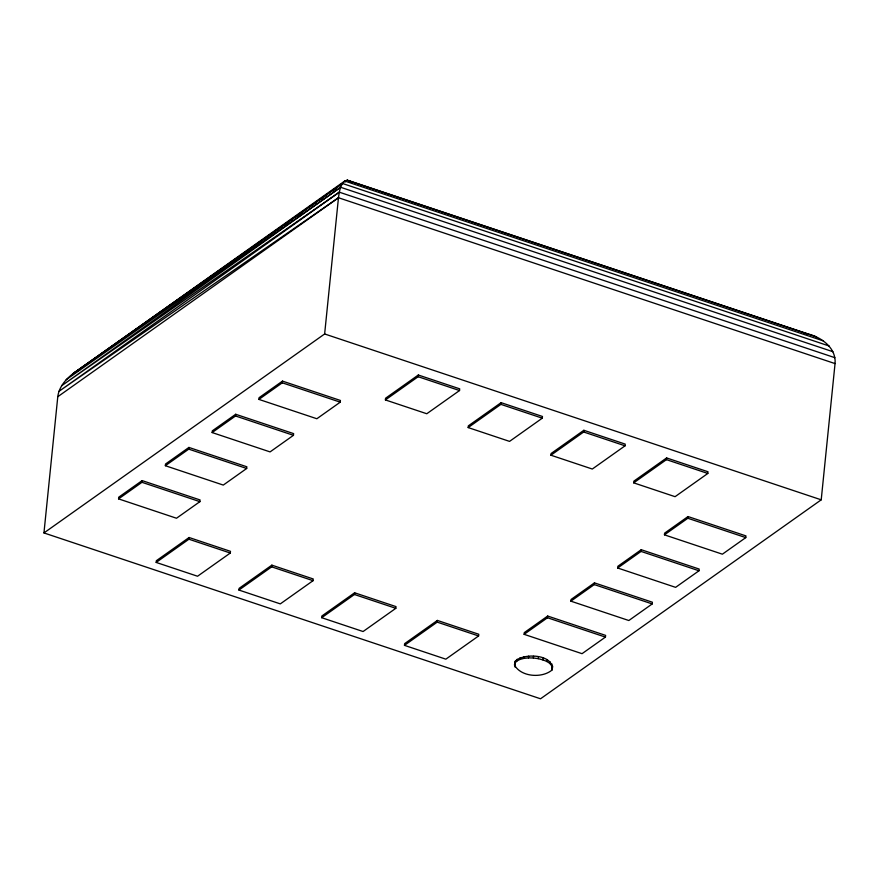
<?xml version="1.0" encoding="UTF-8"?>
<svg xmlns="http://www.w3.org/2000/svg" width="879" height="879" viewBox="0 0 879 879"><rect width="100%" height="100%" fill="white"/><g stroke="black" fill="none" stroke-linecap="round" stroke-linejoin="round"><path stroke-width="1.32" d="M43.95 532.938L57.783 396.715C58.959 386.98 65.749 379.212 73.254 373.465L344.722 181.03L347.315 180.217L807.757 333.866C821.436 337.184 836.412 347.93 835.05 363.587L821.217 499.821L540.53 698.783L43.95 532.938L324.637 333.965L338.47 197.742C339.338 191.897 340.03 185.194 344.722 181.03L823.436 340.92M118.577 498.887L118.742 497.184L142.134 480.604L200.071 499.953L199.896 501.656L176.503 518.236L118.577 498.887L141.958 482.307L142.134 480.604M165.351 465.716L165.527 464.024L188.919 447.433L246.845 466.782L246.68 468.485L223.288 485.076L165.351 465.716L188.743 449.136L188.919 447.433M156.176 562.428L156.341 560.725L189.095 537.508L230.474 551.331L230.298 553.034L197.555 576.239L156.176 562.428L188.919 539.212L189.095 537.508M212.136 432.556L212.311 430.853L235.693 414.273L293.63 433.622L293.454 435.325L270.073 451.905L212.136 432.556L235.528 415.976L235.693 414.273M238.934 590.062L239.11 588.359L271.853 565.153L313.232 578.964L313.067 580.667L280.313 603.884L238.934 590.062L271.688 566.856L271.853 565.153M258.909 399.396L259.085 397.693L282.478 381.112L340.415 400.461L340.239 402.164L316.847 418.745L258.909 399.396L282.302 382.815L282.478 381.112M321.703 617.706L321.868 616.003L354.622 592.787L396 606.609L395.825 608.312L363.082 631.529L321.703 617.706L354.446 594.49L354.622 592.787M385.398 399.934L385.573 398.231L418.316 375.014L459.695 388.837L459.53 390.54L426.776 413.745L385.398 399.934L418.151 376.717L418.316 375.014M404.461 645.351L404.637 643.648L437.379 620.431L478.758 634.253L478.594 635.956L445.84 659.173L404.461 645.351L437.204 622.134L437.379 620.431M468.166 427.568L468.331 425.865L501.085 402.659L542.464 416.47L542.288 418.173L509.545 441.39L468.166 427.568L500.909 404.362L501.085 402.659M514.501 665.029L515.281 661.173C523.488 652.712 554.869 654.108 551.924 670.117C541.969 678.456 520.873 676.973 514.501 665.029L515.281 661.173M515.193 667.282L514.676 663.326M515.105 662.876L516.962 660.964L517.138 659.261M516.962 660.964L519.95 659.437L520.126 657.734M524.115 634.33L524.28 632.627L547.672 616.047L605.609 635.396L605.433 637.099L582.041 653.679L524.115 634.33L547.496 617.75L547.672 616.047M519.95 659.437L523.862 658.393L524.038 656.69M523.862 658.393L528.433 657.899L528.598 656.195M550.924 455.212L551.1 453.509L583.843 430.292L625.222 444.115L625.057 445.818L592.303 469.034L550.924 455.212L583.667 431.996L583.843 430.292M528.433 657.899L533.344 657.986L533.52 656.283M552.528 667.974C551.045 661.777 543.618 660.063 538.267 658.657L538.442 656.954M542.87 659.865L543.046 658.162M546.837 661.524L547.013 659.821M549.902 663.513L550.067 661.81M551.836 665.722L552.012 664.019M551.924 670.117L552.704 666.271M570.889 601.17L571.064 599.467L594.457 582.876L652.383 602.225L652.218 603.928L628.826 620.519L570.889 601.17L594.281 584.579L594.457 582.876M617.673 567.999L617.849 566.296L641.231 549.716L699.168 569.065L698.992 570.768L675.61 587.348L617.673 567.999L641.066 551.419L641.231 549.716M633.693 482.857L633.858 481.154L666.612 457.937L707.991 471.759L707.815 473.462L675.072 496.679L633.693 482.857L666.436 459.64L666.612 457.937M664.447 534.839L664.623 533.135L688.015 516.555L745.952 535.904L745.777 537.607L722.384 554.188L664.447 534.839L687.839 518.258L688.015 516.555M284.653 224.749L288.015 222.365M296.97 216.003L300.321 213.608M320.461 199.302L322.703 197.709M335.009 188.963L332.767 190.545L336.13 188.095M345.073 181.799L347.315 180.217L816.173 336.8M832.929 351.699L340.623 187.282L61.574 385.782L339.294 192.171L834.863 357.676M339.294 192.171L58.97 391.342L338.47 197.742L835.05 363.587M829.117 345.996L342.447 183.458L66.145 379.728L340.623 187.282M57.783 396.715L338.47 197.742M79.934 369.652L73.254 373.465L342.447 183.458M73.254 373.465L161.626 311.155M163.868 309.573L227.628 264.612M229.858 263.041L237.693 257.514M242.164 254.361L248.878 249.625M254.47 245.68L260.063 241.736M263.414 239.374L273.49 232.276M275.72 230.694L281.313 226.749M284.675 224.387L292.498 218.86M296.981 215.707L303.684 210.971M309.276 207.026L314.869 203.082M320.472 199.148L324.944 195.984M345.073 181.788L347.315 180.217M533.344 657.986L538.267 658.657M803.889 333.141L807.757 333.866M324.637 333.965L821.217 499.821M418.151 376.717L459.53 390.54M500.909 404.362L542.288 418.173M583.667 431.996L625.057 445.818M666.436 459.64L707.815 473.462M282.302 382.815L340.239 402.164M687.839 518.258L745.777 537.607M235.528 415.976L293.454 435.325M641.066 551.419L698.992 570.768M188.743 449.136L246.68 468.485M594.281 584.579L652.218 603.928M141.958 482.307L199.896 501.656M547.496 617.75L605.433 637.099M188.919 539.212L230.298 553.034M271.688 566.856L313.067 580.667M354.446 594.49L395.825 608.312M437.204 622.134L478.594 635.956M350.084 181.008L351.93 182.502"/></g></svg>
